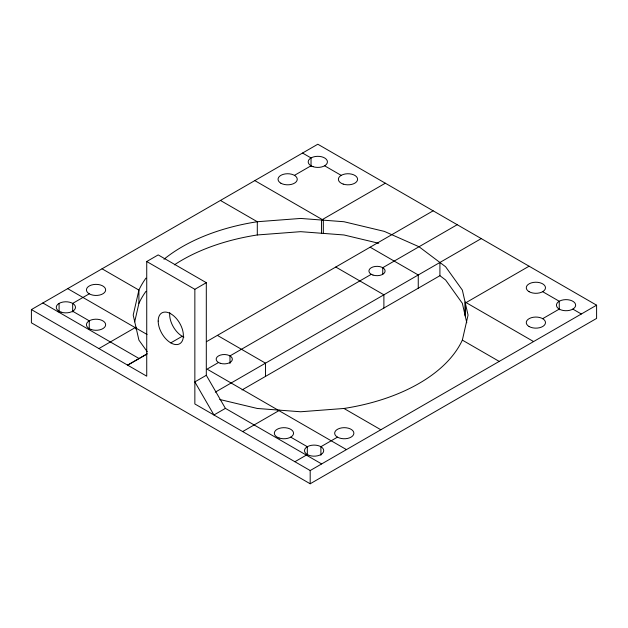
<?xml version="1.0" encoding="UTF-8"?>
<svg xmlns="http://www.w3.org/2000/svg" width="628" height="628" viewBox="0 0 628 628"><rect width="100%" height="100%" fill="white"/><g stroke="black" fill="none" stroke-linecap="round" stroke-linejoin="round"><path stroke-width="0.94" d="M134.69 321.842L138.914 303.316L138.914 290.081A167.425 96.665 0 0 1 145.955 278.11M219.737 399.486L257.299 408.467L300.631 411.764L343.963 408.467A167.425 96.665 0 0 0 462.349 340.117L468.056 315.099L462.349 290.081L445.629 266.774L419.017 246.749L384.344 231.394L343.963 221.731L300.631 218.442L257.299 221.731A167.425 96.665 0 0 0 163.963 259.27M31.4 309.588L317.815 144.228L596.6 305.184L596.6 318.412L310.185 483.772L31.4 322.816L31.4 309.588L146.732 376.18L146.732 261.523L158.185 254.905L206.306 282.686L206.306 375.293L225.405 408.365L321.638 463.927M58.129 311.794L59.087 311.245M89.255 293.826A9.601 5.542 0 0 1 93.556 284.555A9.601 5.542 0 0 1 105.323 291.345A9.601 5.542 0 0 1 89.255 293.826L72.667 303.403L72.667 311.904M294.446 175.361L311.033 165.784M146.732 261.523L194.853 289.304L206.306 282.686M98.91 348.564L135.962 327.172L135.962 329.064M385.325 183.203L321.544 220.028L321.544 233.263M146.732 354.129L127.633 365.151L147.392 353.745M170.792 342.88L182.246 336.27M206.486 341.679L433.147 210.812M218.528 362.505L207.067 369.123L346.46 449.601M371.281 274.31L229.981 355.895L229.981 363.455M457.208 224.706L382.742 267.701L382.742 274.31M206.306 375.293L194.853 381.91L213.944 414.982L225.405 408.365M215.302 392.147L481.268 238.593M242.031 389.949L439.914 275.7L439.914 262.473M242.675 431.569L279.727 410.178M529.09 266.201L465.309 303.034L465.309 316.261M294.909 461.721L307.32 454.554A9.601 5.542 0 0 0 323.381 452.074A9.601 5.542 0 0 0 311.621 445.283A9.601 5.542 0 0 0 307.32 454.554M337.487 437.143A9.601 5.542 0 0 1 341.789 427.864A9.601 5.542 0 0 1 353.548 434.655A9.601 5.542 0 0 1 337.487 437.143L320.9 446.72L320.9 455.221M542.67 318.679L559.258 309.102A9.601 5.542 0 0 0 575.327 306.613A9.601 5.542 0 0 0 563.567 299.823A9.601 5.542 0 0 0 559.258 309.102M194.853 289.304L194.853 403.961L310.185 470.545L596.6 305.184M174.364 264.859A167.425 96.665 0 0 1 257.299 234.966L300.631 231.669L343.963 234.966L378.731 243.279M302.547 153.044L311.033 157.95L311.033 166.451M324.605 165.784L341.192 175.361M542.67 291.682L559.258 301.259L559.258 309.761M572.838 309.102L581.324 314M254.803 180.605L323.326 220.169L323.326 233.396M370.135 247.196L418.256 274.978L418.256 288.205M533.588 341.561L465.073 302.005L465.073 315.232M220.436 200.45L257.299 221.731L257.299 234.966M335.768 267.033L383.889 294.815L383.889 308.05M462.349 340.117L499.221 361.406M102.05 268.8L138.914 290.081L133.207 315.099L138.914 340.117L147.274 351.774M217.382 335.383L265.503 363.165L265.503 376.4M343.963 408.467L380.835 429.756M67.683 288.644L147.062 334.481M72.667 311.245L89.255 320.822L89.255 329.323M290.733 437.143L307.32 446.72L307.32 455.221M42.853 302.979L139.094 358.541M439.914 275.7L445.629 280.002L462.349 303.316L466.785 322.761M310.185 470.545L310.185 483.772M59.087 303.403L59.087 311.904M183.894 337.095A17.82 10.291 60 0 1 169.756 312.603M138.914 303.316A167.425 96.665 0 0 1 145.955 291.337M220.208 363.251A8.101 4.679 0 0 0 232.36 359.2A8.101 4.679 0 0 0 220.208 355.15A8.101 4.679 0 0 0 220.208 363.251M372.961 275.056A8.101 4.679 0 0 0 385.113 271.006A8.101 4.679 0 0 0 372.961 266.955A8.101 4.679 0 0 0 372.961 275.056M158.185 321.057A17.82 10.291 60 0 0 177.088 344.568A17.82 10.291 60 0 0 177.088 319.369A17.82 10.291 60 0 0 158.185 321.057M529.09 291.682A9.601 5.542 0 0 0 545.159 289.202A9.601 5.542 0 0 0 533.4 282.412A9.601 5.542 0 0 0 529.09 291.682M529.09 326.521A9.601 5.542 0 0 0 545.159 324.032A9.601 5.542 0 0 0 533.4 317.242A9.601 5.542 0 0 0 529.09 326.521M343.186 184.083A9.601 5.542 0 0 0 357.591 179.286A9.601 5.542 0 0 0 343.186 174.482A9.601 5.542 0 0 0 343.186 184.083M313.019 166.671A9.601 5.542 0 0 0 327.424 161.867A9.601 5.542 0 0 0 313.019 157.063A9.601 5.542 0 0 0 313.019 166.671M280.865 183.203A9.601 5.542 0 0 0 296.926 180.715A9.601 5.542 0 0 0 285.167 173.925A9.601 5.542 0 0 0 280.865 183.203M61.073 312.124A9.601 5.542 0 0 0 75.478 307.327A9.601 5.542 0 0 0 61.073 302.523A9.601 5.542 0 0 0 61.073 312.124M91.241 329.543A9.601 5.542 0 0 0 105.645 324.739A9.601 5.542 0 0 0 91.241 319.942A9.601 5.542 0 0 0 91.241 329.543M279.138 438.022A9.601 5.542 0 0 0 293.543 433.218A9.601 5.542 0 0 0 279.138 428.422A9.601 5.542 0 0 0 279.138 438.022"/></g></svg>
